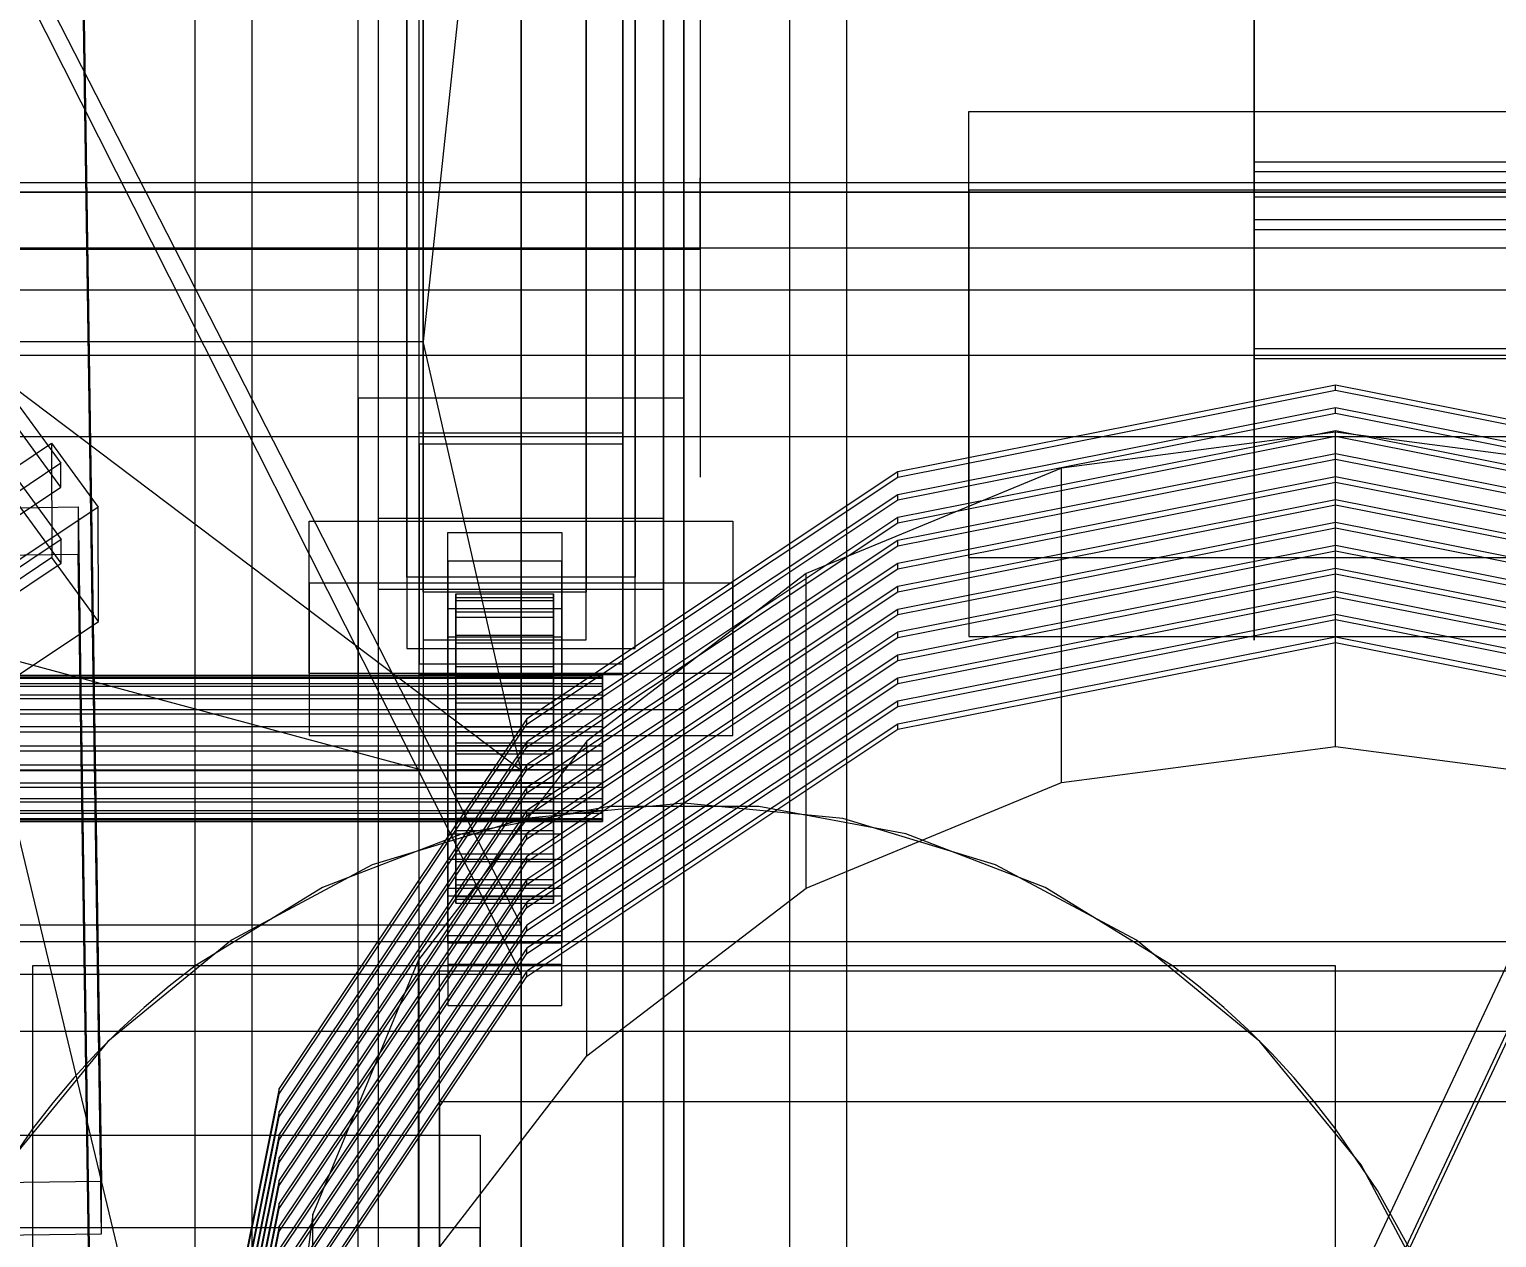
# Model space of a CAD drawing. Header units: millimetres. Extents: x -1970 to 34302, y -65268 to 6837.
# Drawn here: x 369.6 to 549.8, y -34528.4 to -34380 of the extents above; entities that cross this region are included whole.
import ezdxf

# ---------------------------------------------------------------- set-up
doc = ezdxf.new("R2010")
doc.units = ezdxf.units.MM
for name, color, linetype, lineweight in [('COTAS_O', 1, 'Continuous', 0), ('frontal_briquetadora', 7, 'Continuous', 0), ('frontal_C01', 7, 'Continuous', 0), ('frontal_C02', 7, 'Continuous', 0), ('frontal_C05', 7, 'Continuous', 0), ('frontal_C07', 7, 'Continuous', 0), ('frontal_tolva', 7, 'Continuous', 0), ('frontal_tolva-C01', 7, 'Continuous', 0)]:
    doc.layers.add(name, color=color, linetype=linetype, lineweight=lineweight)
doc.dimstyles.new('R19_100', dxfattribs={"dimtxt": 250, "dimasz": 150, "dimexe": 150, "dimexo": 80, "dimgap": 100, "dimtad": 1, "dimtih": 1, "dimtoh": 1, "dimdsep": 46, "dimcen": 0.09, "dimadec": 0, "dimazin": 0, "dimtfac": 1, "dimtdec": 4, "dimtofl": 0, "dimtmove": 0, "dimatfit": 3, "dimfxl": 1, "dimtolj": 1, "dimtzin": 0, "dimarcsym": 0})

# ---------------------------------------------------------------- blocks, each defined once
blk = doc.blocks.new('*D35')
at = {"layer": 'COTAS_O', "color": 0, "lineweight": -2, "transparency": 16777216}
for p, q in [((-1725, -34320), (-1725, -33550)), ((1725, -34320), (1725, -33550)), ((-1575, -33700), (1575, -33700))]:
    blk.add_line(p, q, dxfattribs=at)
at = {"layer": 'COTAS_O', "color": 0, "transparency": 16777216}
for points in [[(-1575, -33675), (-1575, -33725), (-1725, -33700)], [(1575, -33675), (1575, -33725), (1725, -33700)]]:
    blk.add_solid(points, dxfattribs=at)
at = {"layer": 'Defpoints', "color": 0, "transparency": 16777216}
for p in [(1725, -33700), (-1725, -34400), (1725, -34400)]:
    blk.add_point(p, dxfattribs=at)
blk = doc.blocks.new('*D39')
at = {"layer": 'COTAS_O', "color": 0, "lineweight": -2, "transparency": 16777216}
for p, q in [((-650, -34820), (-650, -34050)), ((650, -34820), (650, -34050)), ((-500, -34200), (500, -34200))]:
    blk.add_line(p, q, dxfattribs=at)
at = {"layer": 'COTAS_O', "color": 0, "transparency": 16777216}
for points in [[(-500, -34175), (-500, -34225), (-650, -34200)], [(500, -34175), (500, -34225), (650, -34200)]]:
    blk.add_solid(points, dxfattribs=at)
at = {"layer": 'Defpoints', "color": 0, "transparency": 16777216}
for p in [(650, -34200), (-650, -34900), (650, -34900)]:
    blk.add_point(p, dxfattribs=at)

msp = doc.modelspace()

# ---------------------------------------------------------------- linework, layer by layer
at = {"layer": 'frontal_briquetadora'}
for p, q in [((210, -33820), (416.55, -34680)), ((430, -34680), (430, -33820)), ((210, -34060), (430, -34490)), ((210, -34060), (430, -34496)), ((430, -34060), (430, -34490)), ((430, -34060), (430, -34496)), ((430, -34680), (430, -34260)), ((430, -34496), (430, -34260)), ((430, -34471), (210, -34305)), ((430, -34305), (418, -34418.333)), ((430, -34471), (430, -34305)), ((430, -34680), (430, -34305)), ((430, -34305), (430, -34496)), ((430, -34365.89), (430, -34381.1)), ((452, -34365.89), (452, -34381.1)), ((520, -34367.8), (520, -34383.931)), ((520, -34375.256), (520, -34390.831)), ((520, -34392.225), (520, -34376.769)), ((430, -34381.1), (430, -34394.762)), ((452, -34381.1), (452, -34394.762)), ((520, -34383.931), (520, -34398.786)), ((520, -34386.721), (520, -34384.557)), ((520, -34384.557), (520, -34384.83)), ((520, -34384.83), (520, -34387.486)), ((520, -34390.895), (520, -34386.721)), ((520, -34387.486), (520, -34392.001)), ((520, -34390.801), (520, -34388.387)), ((520, -34395.15), (520, -34390.801)), ((520, -34390.831), (520, -34405.049)), ((520, -34396.252), (520, -34390.895)), ((520, -34393.836), (520, -34391.671)), ((520, -34391.671), (520, -34391.944)), ((520, -34391.944), (520, -34394.601)), ((520, -34392.001), (520, -34397.478)), ((520, -34406.306), (520, -34392.225)), ((430, -34394.762), (430, -34406.677)), ((452, -34394.762), (452, -34406.677)), ((520, -34398.01), (520, -34393.836)), ((520, -34394.601), (520, -34399.115)), ((520, -34400.574), (520, -34395.15)), ((520, -34396.252), (750, -34396.252)), ((520, -34401.729), (520, -34396.252)), ((452, -34399.964), (452, -34398.226)), ((520, -34397.478), (750, -34397.478)), ((520, -34397.478), (520, -34402.835)), ((520, -34403.366), (520, -34398.01)), ((520, -34398.786), (520, -34412.189)), ((452, -34403.095), (452, -34399.964)), ((520, -34399.115), (520, -34404.593)), ((520, -34400.574), (750, -34400.574)), ((520, -34400.574), (520, -34405.997)), ((520, -34406.244), (520, -34401.729)), ((452, -34407), (452, -34403.095)), ((520, -34402.835), (520, -34407.009)), ((520, -34403.366), (750, -34403.366)), ((520, -34408.844), (520, -34403.366)), ((520, -34404.593), (750, -34404.593)), ((520, -34404.593), (520, -34409.949)), ((520, -34405.049), (520, -34417.742)), ((520, -34405.997), (520, -34410.347)), ((210, -34407), (452, -34407)), ((430, -34406.677), (430, -34416.673)), ((452, -34406.677), (452, -34416.673)), ((452, -34407), (452, -34410.905)), ((520, -34408.9), (520, -34406.244)), ((520, -34418.848), (520, -34406.306)), ((520, -34407.009), (520, -34409.173)), ((520, -34409.682), (520, -34407.517)), ((520, -34407.517), (520, -34407.79)), ((520, -34407.79), (520, -34410.447)), ((520, -34410.227), (520, -34407.813)), ((520, -34413.359), (520, -34408.844)), ((520, -34409.173), (520, -34408.9)), ((520, -34413.856), (520, -34409.682)), ((452, -34410.905), (452, -34414.036)), ((520, -34409.949), (520, -34414.123)), ((520, -34414.576), (520, -34410.227)), ((520, -34410.347), (520, -34412.76)), ((520, -34410.447), (520, -34414.961)), ((520, -34412.189), (520, -34423.984)), ((520, -34416.015), (520, -34413.359)), ((452, -34414.036), (452, -34415.774)), ((520, -34419.212), (520, -34413.856)), ((520, -34414.123), (520, -34416.288)), ((520, -34420), (520, -34414.576)), ((520, -34414.961), (520, -34420.439)), ((430, -34416.673), (430, -34424.603)), ((452, -34416.673), (452, -34424.603)), ((520, -34416.288), (520, -34416.015)), ((222, -34418.333), (418, -34418.333)), ((418, -34471), (222, -34418.333)), ((418, -34418.333), (418, -34471)), ((430, -34471), (418, -34418.333)), ((520, -34417.742), (520, -34428.761)), ((520, -34429.704), (520, -34418.848)), ((520, -34419.212), (750, -34419.212)), ((520, -34424.69), (520, -34419.212)), ((520, -34420), (750, -34420)), ((520, -34420), (520, -34425.424)), ((520, -34420.439), (750, -34420.439)), ((520, -34420.439), (520, -34425.795)), ((520, -34423.984), (520, -34434.032)), ((430, -34424.603), (430, -34430.351)), ((452, -34424.603), (452, -34430.351)), ((520, -34429.204), (520, -34424.69)), ((520, -34425.424), (520, -34429.773)), ((520, -34425.795), (520, -34429.969)), ((520, -34428.761), (520, -34437.978)), ((520, -34431.861), (520, -34429.204)), ((430, -34430.351), (430, -34433.833)), ((452, -34430.351), (452, -34433.833)), ((520, -34438.745), (520, -34429.704)), ((520, -34429.773), (520, -34432.187)), ((520, -34429.969), (520, -34432.134)), ((520, -34432.134), (520, -34431.861)), ((430, -34433.833), (430, -34435)), ((452, -34433.833), (452, -34435)), ((520, -34434.032), (520, -34442.216)), ((520, -34437.978), (520, -34445.284)), ((520, -34445.867), (520, -34438.745)), ((520, -34442.216), (520, -34448.439)), ((520, -34445.284), (520, -34450.593)), ((520, -34450.986), (520, -34445.867)), ((520, -34448.439), (520, -34452.629)), ((520, -34450.593), (520, -34453.844)), ((520, -34454.041), (520, -34450.986)), ((520, -34452.629), (520, -34454.736)), ((520, -34453.844), (520, -34454.998)), ((520, -34454.998), (520, -34454.041)), ((210, -34471), (430, -34471)), ((430, -34471), (222, -34471)), ((418, -34471), (222, -34471)), ((418, -34471), (430, -34471)), ((430, -34471), (430, -34680)), ((430, -34471), (430, -34496)), ((430, -34490), (210, -34490)), ((210, -34496), (430, -34496)), ((430, -34496), (430, -34680))]:
    msp.add_line(p, q, dxfattribs=at)
at = {"layer": 'frontal_C01'}
for p, q in [((390, -35975), (390, -34088.498)), ((397, -35975), (397, -34088.498)), ((463, -35975), (463, -34088.498)), ((470, -35975), (470, -34088.498)), ((410, -34553.51), (410, -34169.301)), ((450, -34169.301), (450, -34553.51)), ((410, -34600.878), (410, -34216.669)), ((450, -34600.878), (450, -34216.669)), ((410, -34667.722), (410, -34283.513)), ((450, -34283.513), (450, -34667.722)), ((417.5, -34948.719), (417.5, -34289.775)), ((442.5, -34289.775), (442.5, -34948.719)), ((412.5, -34572.391), (412.5, -34297.657)), ((447.5, -34297.657), (447.5, -34572.391)), ((412.5, -34581.997), (412.5, -34307.263)), ((447.5, -34581.997), (447.5, -34307.263)), ((417.5, -34974.088), (417.5, -34315.145)), ((442.5, -34974.088), (442.5, -34315.145)), ((410, -34705.616), (410, -34321.407)), ((450, -34705.616), (450, -34321.407)), ((375.644, -34329.54), (378.512, -34521.488)), ((378.512, -34527.892), (375.644, -34335.944)), ((-425, -34515.805), (425, -34515.805)), ((425, -34515.805), (425, -34532.07)), ((425, -34515.805), (425, -34527.173)), ((378.512, -34521.488), (360.514, -34521.729)), ((378.512, -34527.892), (378.512, -34521.488)), ((425, -34527.173), (-425, -34527.173)), ((360.514, -34528.133), (378.512, -34527.892)), ((425, -34543.438), (425, -34527.173))]:
    msp.add_line(p, q, dxfattribs=at)
at = {"layer": 'frontal_C02'}
for p, q in [((390, -35975), (390, -33576.746)), ((397, -35975), (397, -33576.746)), ((463, -35975), (463, -33576.746)), ((470, -35975), (470, -33576.746)), ((390, -35975), (390, -34072.136)), ((397, -35975), (397, -34072.136)), ((463, -35975), (463, -34072.136)), ((470, -35975), (470, -34072.136)), ((410, -34425.283), (410, -34074.565)), ((450, -34074.565), (450, -34425.283)), ((410, -34463.537), (410, -34112.818)), ((450, -34463.537), (450, -34112.818)), ((410, -34602.206), (410, -34251.487)), ((450, -34251.487), (450, -34602.206)), ((417.5, -34429.556), (417.5, -34260.541)), ((442.5, -34260.541), (442.5, -34429.556)), ((417.5, -34459.264), (417.5, -34290.25)), ((442.5, -34459.264), (442.5, -34290.25)), ((410, -34650.022), (410, -34299.304)), ((450, -34650.022), (450, -34299.304)), ((418, -34449.111), (418, -34304.811)), ((438, -34304.811), (438, -34449.111)), ((418, -34310.656), (418, -34454.956)), ((438, -34454.956), (438, -34310.656)), ((416, -34447.257), (416, -34354.926)), ((444, -34354.926), (444, -34447.257)), ((416, -34363.694), (416, -34456.025)), ((444, -34456.025), (444, -34363.694)), ((345.969, -34395.683), (373.501, -34433.276)), ((373.513, -34436.198), (345.981, -34398.606)), ((346.008, -34405.035), (373.539, -34442.628)), ((373.551, -34445.551), (346.02, -34407.958)), ((450, -34425.283), (410, -34425.283)), ((410, -34425.283), (410, -34463.537)), ((410, -34776.002), (410, -34425.283)), ((450, -34463.537), (450, -34425.283)), ((450, -34425.283), (450, -34776.002)), ((417.5, -34459.264), (417.5, -34429.556)), ((417.5, -34429.556), (442.5, -34429.556)), ((442.5, -34429.556), (442.5, -34459.264)), ((360.882, -34438.516), (372.35, -34430.833)), ((372.35, -34430.833), (372.408, -34444.861)), ((372.35, -34430.833), (378.086, -34438.664)), ((442.5, -34430.927), (417.5, -34430.927)), ((417.5, -34430.927), (417.5, -34457.893)), ((417.5, -34963.35), (417.5, -34430.927)), ((442.5, -34457.893), (442.5, -34430.927)), ((442.5, -34430.927), (442.5, -34963.35)), ((373.501, -34433.276), (362.033, -34440.959)), ((373.513, -34436.198), (373.501, -34433.276)), ((362.045, -34443.882), (373.513, -34436.198)), ((357.646, -34438.888), (375.644, -34438.644)), ((375.644, -34438.644), (375.644, -34444.49)), ((375.644, -34438.644), (378.512, -34632.411)), ((378.086, -34438.664), (366.618, -34446.348)), ((378.143, -34452.693), (378.086, -34438.664)), ((404, -34459.08), (404, -34440.376)), ((404, -34440.376), (456, -34440.376)), ((404, -34448.026), (404, -34440.376)), ((412.5, -34448.794), (412.5, -34440.026)), ((412.5, -34440.026), (447.5, -34440.026)), ((412.5, -34621.73), (412.5, -34440.026)), ((447.5, -34440.026), (447.5, -34448.794)), ((447.5, -34440.026), (447.5, -34621.73)), ((456, -34440.376), (456, -34459.08)), ((456, -34440.376), (456, -34448.026)), ((421, -34445.285), (421, -34441.778)), ((421, -34441.778), (435, -34441.778)), ((421, -34481.944), (421, -34441.778)), ((435, -34441.778), (435, -34445.285)), ((435, -34441.778), (435, -34481.944)), ((373.539, -34442.628), (362.071, -34450.312)), ((373.551, -34445.551), (373.539, -34442.628)), ((375.644, -34444.49), (357.646, -34444.733)), ((372.408, -34444.861), (360.939, -34452.545)), ((362.083, -34453.234), (373.551, -34445.551)), ((378.143, -34452.693), (372.408, -34444.861)), ((378.512, -34638.257), (375.644, -34444.49)), ((435, -34445.285), (421, -34445.285)), ((421, -34445.285), (421, -34485.452)), ((435, -34485.452), (435, -34445.285)), ((444, -34447.257), (416, -34447.257)), ((416, -34447.257), (416, -34456.025)), ((444, -34456.025), (444, -34447.257)), ((456, -34448.026), (404, -34448.026)), ((404, -34448.026), (404, -34466.731)), ((447.5, -34448.794), (412.5, -34448.794)), ((412.5, -34630.498), (412.5, -34448.794)), ((438, -34449.111), (418, -34449.111)), ((418, -34449.111), (418, -34454.956)), ((422, -34459.297), (422, -34449.303)), ((422, -34449.303), (422, -34449.779)), ((422, -34449.303), (434, -34449.303)), ((422, -34450.121), (422, -34449.303)), ((434, -34449.779), (434, -34449.303)), ((434, -34449.303), (434, -34459.297)), ((434, -34449.303), (434, -34450.121)), ((438, -34454.956), (438, -34449.111)), ((447.5, -34630.498), (447.5, -34448.794)), ((456, -34466.731), (456, -34448.026)), ((421, -34454.638), (421, -34451.131)), ((421, -34451.131), (435, -34451.131)), ((421, -34491.297), (421, -34451.131)), ((422, -34459.522), (422, -34449.779)), ((422, -34449.779), (422, -34451.516)), ((422, -34449.779), (434, -34449.779)), ((422, -34459.684), (422, -34450.121)), ((422, -34450.121), (434, -34450.121)), ((422, -34452.177), (422, -34450.121)), ((434, -34451.516), (434, -34449.779)), ((434, -34449.779), (434, -34459.522)), ((434, -34450.121), (434, -34459.684)), ((434, -34450.121), (434, -34452.177)), ((435, -34451.131), (435, -34454.638)), ((435, -34451.131), (435, -34491.297)), ((366.675, -34460.377), (378.143, -34452.693)), ((422, -34460.345), (422, -34451.516)), ((422, -34451.516), (422, -34454.397)), ((422, -34451.516), (434, -34451.516)), ((422, -34460.658), (422, -34452.177)), ((422, -34452.177), (434, -34452.177)), ((422, -34455.332), (422, -34452.177)), ((434, -34454.397), (434, -34451.516)), ((434, -34451.516), (434, -34460.345)), ((434, -34452.177), (434, -34460.658)), ((434, -34452.177), (434, -34455.332)), ((435, -34454.638), (421, -34454.638)), ((421, -34454.638), (421, -34494.804)), ((422, -34461.71), (422, -34454.397)), ((422, -34454.397), (422, -34458.225)), ((422, -34454.397), (434, -34454.397)), ((434, -34458.225), (434, -34454.397)), ((434, -34454.397), (434, -34461.71)), ((435, -34494.804), (435, -34454.638)), ((416, -34456.025), (444, -34456.025)), ((418, -34454.956), (438, -34454.956)), ((422, -34462.153), (422, -34455.332)), ((422, -34455.332), (434, -34455.332)), ((422, -34459.369), (422, -34455.332)), ((434, -34455.332), (434, -34462.153)), ((434, -34455.332), (434, -34459.369)), ((417.5, -34457.893), (442.5, -34457.893)), ((417.5, -34990.315), (417.5, -34457.893)), ((422, -34463.523), (422, -34458.225)), ((422, -34458.225), (422, -34462.738)), ((422, -34458.225), (434, -34458.225)), ((434, -34462.738), (434, -34458.225)), ((434, -34458.225), (434, -34463.523)), ((442.5, -34990.315), (442.5, -34457.893)), ((-440, -34459.297), (440, -34459.297)), ((-440, -34459.522), (440, -34459.522)), ((-440, -34459.684), (440, -34459.684)), ((456, -34459.08), (404, -34459.08)), ((404, -34459.08), (404, -34466.731)), ((442.5, -34459.264), (417.5, -34459.264)), ((422, -34459.522), (422, -34459.297)), ((434, -34459.297), (422, -34459.297)), ((422, -34459.297), (422, -34459.684)), ((422, -34464.065), (422, -34459.369)), ((422, -34459.369), (434, -34459.369)), ((422, -34464.015), (422, -34459.369)), ((422, -34460.345), (422, -34459.522)), ((434, -34459.522), (422, -34459.522)), ((434, -34459.684), (422, -34459.684)), ((422, -34459.684), (422, -34460.658)), ((434, -34459.297), (434, -34459.522)), ((434, -34459.684), (434, -34459.297)), ((434, -34459.369), (434, -34464.065)), ((434, -34459.369), (434, -34464.015)), ((434, -34459.522), (434, -34460.345)), ((434, -34460.658), (434, -34459.684)), ((440, -34459.522), (440, -34459.297)), ((440, -34459.297), (440, -34459.684)), ((440, -34460.345), (440, -34459.522)), ((440, -34459.684), (440, -34460.658)), ((456, -34466.731), (456, -34459.08)), ((-440, -34460.345), (440, -34460.345)), ((-440, -34460.658), (440, -34460.658)), ((-440, -34461.71), (440, -34461.71)), ((422, -34461.71), (422, -34460.345)), ((434, -34460.345), (422, -34460.345)), ((434, -34460.658), (422, -34460.658)), ((422, -34460.658), (422, -34462.153)), ((422, -34463.523), (422, -34461.71)), ((434, -34461.71), (422, -34461.71)), ((434, -34460.345), (434, -34461.71)), ((434, -34462.153), (434, -34460.658)), ((434, -34461.71), (434, -34463.523)), ((440, -34461.71), (440, -34460.345)), ((440, -34460.658), (440, -34462.153)), ((440, -34463.523), (440, -34461.71)), ((-440, -34462.153), (440, -34462.153)), ((-440, -34463.523), (440, -34463.523)), ((410, -34463.537), (450, -34463.537)), ((410, -34814.255), (410, -34463.537)), ((434, -34462.153), (422, -34462.153)), ((422, -34462.153), (422, -34464.065)), ((422, -34462.738), (422, -34465.661)), ((434, -34462.738), (422, -34462.738)), ((422, -34462.738), (422, -34467.63)), ((422, -34465.661), (422, -34463.523)), ((434, -34463.523), (422, -34463.523)), ((434, -34464.065), (434, -34462.153)), ((434, -34465.661), (434, -34462.738)), ((434, -34467.63), (434, -34462.738)), ((434, -34463.523), (434, -34465.661)), ((440, -34462.153), (440, -34464.065)), ((440, -34465.661), (440, -34463.523)), ((450, -34814.255), (450, -34463.537)), ((-440, -34464.065), (440, -34464.065)), ((440, -34465.661), (-440, -34465.661)), ((422, -34466.266), (422, -34464.015)), ((422, -34464.015), (434, -34464.015)), ((422, -34468.952), (422, -34464.015)), ((434, -34464.065), (422, -34464.065)), ((422, -34464.065), (422, -34466.266)), ((422, -34465.661), (434, -34465.661)), ((422, -34467.978), (422, -34465.661)), ((434, -34464.015), (434, -34466.266)), ((434, -34464.015), (434, -34468.952)), ((434, -34466.266), (434, -34464.065)), ((434, -34465.661), (434, -34467.978)), ((440, -34464.065), (440, -34466.266)), ((440, -34467.978), (440, -34465.661)), ((-440, -34466.266), (440, -34466.266)), ((404, -34466.731), (456, -34466.731)), ((434, -34466.266), (422, -34466.266)), ((422, -34466.266), (422, -34468.604)), ((434, -34468.604), (434, -34466.266)), ((440, -34466.266), (440, -34468.604)), ((-440, -34467.978), (440, -34467.978)), ((-440, -34468.604), (440, -34468.604)), ((422, -34467.978), (422, -34467.63)), ((422, -34467.63), (422, -34472.567)), ((422, -34467.63), (434, -34467.63)), ((422, -34470.317), (422, -34467.978)), ((434, -34467.978), (422, -34467.978)), ((422, -34468.604), (422, -34468.952)), ((434, -34468.604), (422, -34468.604)), ((422, -34468.604), (422, -34470.922)), ((422, -34468.952), (434, -34468.952)), ((422, -34473.844), (422, -34468.952)), ((434, -34472.567), (434, -34467.63)), ((434, -34467.63), (434, -34467.978)), ((434, -34467.978), (434, -34470.317)), ((434, -34468.952), (434, -34468.604)), ((434, -34470.922), (434, -34468.604)), ((434, -34468.952), (434, -34473.844)), ((440, -34470.317), (440, -34467.978)), ((440, -34468.604), (440, -34470.922)), ((-440, -34470.317), (440, -34470.317)), ((-440, -34470.922), (440, -34470.922)), ((422, -34472.517), (422, -34470.317)), ((422, -34470.317), (422, -34472.567)), ((434, -34470.317), (422, -34470.317)), ((422, -34470.922), (422, -34473.844)), ((434, -34470.922), (422, -34470.922)), ((422, -34470.922), (422, -34473.06)), ((434, -34472.567), (434, -34470.317)), ((434, -34470.317), (434, -34472.517)), ((434, -34473.844), (434, -34470.922)), ((434, -34473.06), (434, -34470.922)), ((440, -34472.517), (440, -34470.317)), ((440, -34470.922), (440, -34473.06)), ((-440, -34472.517), (440, -34472.517)), ((422, -34474.43), (422, -34472.517)), ((422, -34472.517), (422, -34477.213)), ((434, -34472.517), (422, -34472.517)), ((422, -34472.567), (422, -34477.213)), ((422, -34472.567), (434, -34472.567)), ((434, -34477.213), (434, -34472.517)), ((434, -34472.517), (434, -34474.43)), ((434, -34477.213), (434, -34472.567)), ((440, -34474.43), (440, -34472.517)), ((-440, -34473.06), (440, -34473.06)), ((-440, -34474.43), (440, -34474.43)), ((422, -34473.06), (422, -34478.358)), ((434, -34473.06), (422, -34473.06)), ((422, -34473.06), (422, -34474.873)), ((422, -34473.844), (434, -34473.844)), ((422, -34478.358), (422, -34473.844)), ((422, -34475.924), (422, -34474.43)), ((422, -34474.43), (422, -34481.251)), ((434, -34474.43), (422, -34474.43)), ((434, -34478.358), (434, -34473.06)), ((434, -34474.873), (434, -34473.06)), ((434, -34473.844), (434, -34478.358)), ((434, -34481.251), (434, -34474.43)), ((434, -34474.43), (434, -34475.924)), ((440, -34473.06), (440, -34474.873)), ((440, -34475.924), (440, -34474.43)), ((-440, -34474.873), (440, -34474.873)), ((-440, -34475.924), (440, -34475.924)), ((-440, -34476.237), (440, -34476.237)), ((422, -34474.873), (422, -34482.186)), ((434, -34474.873), (422, -34474.873)), ((422, -34474.873), (422, -34476.237)), ((422, -34476.898), (422, -34475.924)), ((422, -34475.924), (422, -34484.405)), ((434, -34475.924), (422, -34475.924)), ((422, -34476.237), (422, -34485.066)), ((434, -34476.237), (422, -34476.237)), ((422, -34476.237), (422, -34477.06)), ((434, -34482.186), (434, -34474.873)), ((434, -34476.237), (434, -34474.873)), ((434, -34484.405), (434, -34475.924)), ((434, -34475.924), (434, -34476.898)), ((434, -34485.066), (434, -34476.237)), ((434, -34477.06), (434, -34476.237)), ((440, -34474.873), (440, -34476.237)), ((440, -34476.898), (440, -34475.924)), ((440, -34476.237), (440, -34477.06)), ((-440, -34476.898), (440, -34476.898)), ((-440, -34477.06), (440, -34477.06)), ((-440, -34477.286), (440, -34477.286)), ((422, -34477.286), (422, -34476.898)), ((422, -34476.898), (422, -34486.462)), ((434, -34476.898), (422, -34476.898)), ((422, -34477.06), (422, -34486.804)), ((434, -34477.06), (422, -34477.06)), ((422, -34477.06), (422, -34477.286)), ((422, -34477.213), (422, -34481.251)), ((422, -34477.213), (434, -34477.213)), ((422, -34477.286), (422, -34487.28)), ((434, -34477.286), (422, -34477.286)), ((434, -34486.462), (434, -34476.898)), ((434, -34476.898), (434, -34477.286)), ((434, -34486.804), (434, -34477.06)), ((434, -34477.286), (434, -34477.06)), ((434, -34481.251), (434, -34477.213)), ((434, -34487.28), (434, -34477.286)), ((440, -34477.286), (440, -34476.898)), ((440, -34477.06), (440, -34477.286)), ((421, -34492.227), (421, -34478.783)), ((421, -34478.783), (435, -34478.783)), ((421, -34486.434), (421, -34478.783)), ((422, -34478.358), (434, -34478.358)), ((422, -34482.186), (422, -34478.358)), ((434, -34478.358), (434, -34482.186)), ((435, -34478.783), (435, -34492.227)), ((435, -34478.783), (435, -34486.434)), ((422, -34481.251), (422, -34484.405)), ((422, -34481.251), (434, -34481.251)), ((434, -34484.405), (434, -34481.251)), ((435, -34481.944), (421, -34481.944)), ((421, -34481.944), (421, -34485.452)), ((422, -34482.186), (434, -34482.186)), ((422, -34485.066), (422, -34482.186)), ((434, -34482.186), (434, -34485.066)), ((435, -34485.452), (435, -34481.944)), ((421, -34485.452), (435, -34485.452)), ((422, -34484.405), (422, -34486.462)), ((422, -34484.405), (434, -34484.405)), ((422, -34485.066), (434, -34485.066)), ((422, -34486.804), (422, -34485.066)), ((434, -34486.462), (434, -34484.405)), ((434, -34485.066), (434, -34486.804)), ((435, -34486.434), (421, -34486.434)), ((421, -34486.434), (421, -34499.878)), ((422, -34486.462), (422, -34487.28)), ((422, -34486.462), (434, -34486.462)), ((422, -34486.804), (434, -34486.804)), ((422, -34487.28), (422, -34486.804)), ((422, -34487.28), (434, -34487.28)), ((434, -34487.28), (434, -34486.462)), ((434, -34486.804), (434, -34487.28)), ((435, -34499.878), (435, -34486.434)), ((435, -34491.297), (421, -34491.297)), ((421, -34491.297), (421, -34494.804)), ((435, -34492.227), (421, -34492.227)), ((421, -34492.227), (421, -34499.878)), ((435, -34494.804), (435, -34491.297)), ((435, -34499.878), (435, -34492.227)), ((421, -34494.804), (435, -34494.804)), ((421, -34499.878), (435, -34499.878))]:
    msp.add_line(p, q, dxfattribs=at)
at = {"layer": 'frontal_C05'}
for p, q in [((440.82, -34475.422), (422.77, -34478.779)), ((450, -34475), (430.491, -34476.921)), ((459.18, -34475.422), (440.82, -34475.422)), ((469.509, -34476.921), (450, -34475)), ((477.23, -34478.779), (459.18, -34475.422)), ((430.491, -34476.921), (411.732, -34482.612)), ((488.268, -34482.612), (469.509, -34476.921)), ((422.77, -34478.779), (405.637, -34485.379)), ((494.363, -34485.379), (477.23, -34478.779)), ((411.732, -34482.612), (394.443, -34491.853)), ((505.557, -34491.853), (488.268, -34482.612)), ((405.637, -34485.379), (390, -34495)), ((510, -34495), (494.363, -34485.379)), ((394.443, -34491.853), (379.289, -34504.289)), ((520.711, -34504.289), (505.557, -34491.853)), ((370, -34495), (370, -34515)), ((370, -34495), (370, -34655)), ((530, -34495), (370, -34495)), ((390, -34495), (370, -34495)), ((390, -34495), (386.807, -34497.498)), ((510, -34495), (390, -34495)), ((513.193, -34497.498), (510, -34495)), ((530, -34495), (510, -34495)), ((530, -34655), (530, -34495)), ((530, -34515), (530, -34495)), ((386.807, -34497.498), (383.718, -34500.123)), ((516.282, -34500.123), (513.193, -34497.498)), ((383.718, -34500.123), (380.737, -34502.871)), ((519.263, -34502.871), (516.282, -34500.123)), ((380.737, -34502.871), (377.871, -34505.737)), ((522.129, -34505.737), (519.263, -34502.871)), ((379.289, -34504.289), (366.853, -34519.443)), ((533.147, -34519.443), (520.711, -34504.289)), ((377.871, -34505.737), (375.123, -34508.718)), ((524.877, -34508.718), (522.129, -34505.737)), ((375.123, -34508.718), (372.498, -34511.807)), ((527.502, -34511.807), (524.877, -34508.718)), ((372.498, -34511.807), (370, -34515)), ((530, -34515), (527.502, -34511.807)), ((370, -34515), (364.83, -34522.597)), ((370, -34515), (370, -34635)), ((535.17, -34522.597), (530, -34515)), ((530, -34635), (530, -34515)), ((542.388, -34536.732), (533.147, -34519.443)), ((539.621, -34530.637), (535.17, -34522.597))]:
    msp.add_line(p, q, dxfattribs=at)
at = {"layer": 'frontal_C07'}
for p, q in [((485, -34399.74), (485, -34390.084)), ((485, -34390.084), (575, -34390.084)), ((485, -34444.906), (485, -34390.084)), ((575, -34399.74), (485, -34399.74)), ((485, -34399.74), (485, -34454.561)), ((530, -34423.678), (476.271, -34434.33)), ((583.729, -34434.33), (530, -34423.678)), ((530, -34424.321), (530, -34423.678)), ((476.271, -34434.974), (530, -34424.321)), ((530, -34424.321), (583.729, -34434.974)), ((530, -34426.494), (476.271, -34437.146)), ((476.271, -34437.79), (530, -34427.137)), ((583.729, -34437.146), (530, -34426.494)), ((530, -34427.137), (530, -34426.494)), ((530, -34427.137), (583.729, -34437.79)), ((530, -34429.31), (476.271, -34439.963)), ((530, -34429.458), (496.354, -34433.873)), ((583.729, -34439.963), (530, -34429.31)), ((530, -34429.954), (530, -34429.31)), ((563.646, -34433.873), (530, -34429.458)), ((530, -34468.078), (530, -34429.458)), ((476.271, -34440.606), (530, -34429.954)), ((530, -34429.954), (583.729, -34440.606)), ((530, -34432.126), (476.271, -34442.779)), ((476.271, -34443.422), (530, -34432.77)), ((583.729, -34442.779), (530, -34432.126)), ((530, -34432.77), (530, -34432.126)), ((530, -34432.77), (583.729, -34443.422)), ((476.271, -34434.33), (430.722, -34464.667)), ((430.722, -34465.31), (476.271, -34434.974)), ((496.354, -34433.873), (465, -34446.818)), ((476.271, -34434.974), (476.271, -34434.33)), ((530, -34434.942), (476.271, -34445.595)), ((496.354, -34472.494), (496.354, -34433.873)), ((583.729, -34445.595), (530, -34434.942)), ((530, -34435.586), (530, -34434.942)), ((476.271, -34446.238), (530, -34435.586)), ((530, -34435.586), (583.729, -34446.238)), ((476.271, -34437.146), (430.722, -34467.483)), ((430.722, -34468.126), (476.271, -34437.79)), ((476.271, -34437.79), (476.271, -34437.146)), ((530, -34437.758), (476.271, -34448.411)), ((476.271, -34449.055), (530, -34438.402)), ((583.729, -34448.411), (530, -34437.758)), ((530, -34438.402), (530, -34437.758)), ((530, -34438.402), (583.729, -34449.055)), ((476.271, -34439.963), (430.722, -34470.299)), ((476.271, -34440.606), (476.271, -34439.963)), ((430.722, -34470.942), (476.271, -34440.606)), ((530, -34440.574), (476.271, -34451.227)), ((476.271, -34451.871), (530, -34441.218)), ((583.729, -34451.227), (530, -34440.574)), ((530, -34441.218), (530, -34440.574)), ((530, -34441.218), (583.729, -34451.871)), ((476.271, -34442.779), (430.722, -34473.115)), ((430.722, -34473.759), (476.271, -34443.422)), ((476.271, -34443.422), (476.271, -34442.779)), ((530, -34443.39), (476.271, -34454.043)), ((476.271, -34454.687), (530, -34444.034)), ((583.729, -34454.043), (530, -34443.39)), ((530, -34444.034), (530, -34443.39)), ((530, -34444.034), (583.729, -34454.687)), ((476.271, -34445.595), (430.722, -34475.931)), ((476.271, -34446.238), (476.271, -34445.595)), ((575, -34444.906), (485, -34444.906)), ((485, -34444.906), (485, -34454.561)), ((430.722, -34476.575), (476.271, -34446.238)), ((465, -34446.818), (438.076, -34467.41)), ((465, -34485.439), (465, -34446.818)), ((530, -34446.206), (476.271, -34456.859)), ((476.271, -34457.503), (530, -34446.85)), ((583.729, -34456.859), (530, -34446.206)), ((530, -34446.85), (530, -34446.206)), ((530, -34446.85), (583.729, -34457.503)), ((476.271, -34448.411), (430.722, -34478.747)), ((430.722, -34479.391), (476.271, -34449.055)), ((476.271, -34449.055), (476.271, -34448.411)), ((530, -34449.023), (476.271, -34459.675)), ((583.729, -34459.675), (530, -34449.023)), ((530, -34449.666), (530, -34449.023)), ((476.271, -34451.227), (430.722, -34481.563)), ((476.271, -34460.319), (530, -34449.666)), ((476.271, -34451.871), (476.271, -34451.227)), ((530, -34449.666), (583.729, -34460.319)), ((430.722, -34482.207), (476.271, -34451.871)), ((530, -34451.839), (476.271, -34462.491)), ((476.271, -34463.135), (530, -34452.482)), ((583.729, -34462.491), (530, -34451.839)), ((530, -34452.482), (530, -34451.839)), ((530, -34452.482), (583.729, -34463.135)), ((476.271, -34454.043), (430.722, -34484.379)), ((430.722, -34485.023), (476.271, -34454.687)), ((476.271, -34454.687), (476.271, -34454.043)), ((530, -34454.655), (476.271, -34465.307)), ((485, -34454.561), (575, -34454.561)), ((583.729, -34465.307), (530, -34454.655)), ((530, -34455.298), (530, -34454.655)), ((476.271, -34465.951), (530, -34455.298)), ((530, -34455.298), (583.729, -34465.951)), ((476.271, -34456.859), (430.722, -34487.195)), ((430.722, -34487.839), (476.271, -34457.503)), ((476.271, -34457.503), (476.271, -34456.859)), ((476.271, -34459.675), (430.722, -34490.011)), ((476.271, -34460.319), (476.271, -34459.675)), ((430.722, -34490.655), (476.271, -34460.319)), ((476.271, -34462.491), (430.722, -34492.828)), ((430.722, -34493.471), (476.271, -34463.135)), ((476.271, -34463.135), (476.271, -34462.491)), ((430.722, -34464.667), (400.287, -34510.068)), ((400.287, -34510.712), (430.722, -34465.31)), ((430.722, -34465.31), (430.722, -34464.667)), ((476.271, -34465.307), (430.722, -34495.644)), ((476.271, -34465.951), (476.271, -34465.307)), ((438.076, -34467.41), (417.417, -34494.247)), ((430.722, -34496.287), (476.271, -34465.951)), ((438.076, -34506.031), (438.076, -34467.41)), ((430.722, -34467.483), (400.287, -34512.884)), ((400.287, -34513.528), (430.722, -34468.126)), ((430.722, -34468.126), (430.722, -34467.483)), ((496.354, -34472.494), (530, -34468.078)), ((530, -34468.078), (563.646, -34472.494)), ((430.722, -34470.299), (400.287, -34515.7)), ((400.287, -34516.344), (430.722, -34470.942)), ((430.722, -34470.942), (430.722, -34470.299)), ((465, -34485.439), (496.354, -34472.494)), ((430.722, -34473.115), (400.287, -34518.516)), ((400.287, -34519.16), (430.722, -34473.759)), ((430.722, -34473.759), (430.722, -34473.115)), ((430.722, -34475.931), (400.287, -34521.332)), ((430.722, -34476.575), (430.722, -34475.931)), ((400.287, -34521.976), (430.722, -34476.575)), ((430.722, -34478.747), (400.287, -34524.148)), ((400.287, -34524.792), (430.722, -34479.391)), ((430.722, -34479.391), (430.722, -34478.747)), ((430.722, -34481.563), (400.287, -34526.964)), ((430.722, -34482.207), (430.722, -34481.563)), ((400.287, -34527.608), (430.722, -34482.207)), ((430.722, -34484.379), (400.287, -34529.781)), ((400.287, -34530.424), (430.722, -34485.023)), ((430.722, -34485.023), (430.722, -34484.379)), ((438.076, -34506.031), (465, -34485.439)), ((430.722, -34487.195), (400.287, -34532.597)), ((430.722, -34487.839), (430.722, -34487.195)), ((400.287, -34533.24), (430.722, -34487.839)), ((430.722, -34490.011), (400.287, -34535.413)), ((400.287, -34536.056), (430.722, -34490.655)), ((430.722, -34490.655), (430.722, -34490.011)), ((430.722, -34492.828), (400.287, -34538.229)), ((400.287, -34538.873), (430.722, -34493.471)), ((417.417, -34494.247), (404.43, -34525.499)), ((417.417, -34532.868), (417.417, -34494.247)), ((430.722, -34493.471), (430.722, -34492.828)), ((430.722, -34495.644), (400.287, -34541.045)), ((400.287, -34541.689), (430.722, -34496.287)), ((420, -34511.695), (420, -34495.603)), ((420, -34495.603), (640, -34495.603)), ((420, -34702.929), (420, -34495.603)), ((430.722, -34496.287), (430.722, -34495.644)), ((417.417, -34532.868), (438.076, -34506.031)), ((400.287, -34510.068), (389.6, -34563.623)), ((389.6, -34564.266), (400.287, -34510.712)), ((400.287, -34510.712), (400.287, -34510.068)), ((640, -34511.695), (420, -34511.695)), ((420, -34511.695), (420, -34719.021)), ((400.287, -34512.884), (389.6, -34566.439)), ((389.6, -34567.082), (400.287, -34513.528)), ((400.287, -34513.528), (400.287, -34512.884)), ((400.287, -34515.7), (389.6, -34569.255)), ((400.287, -34516.344), (400.287, -34515.7)), ((389.6, -34569.898), (400.287, -34516.344)), ((400.287, -34518.516), (389.6, -34572.071)), ((389.6, -34572.714), (400.287, -34519.16)), ((400.287, -34519.16), (400.287, -34518.516)), ((400.287, -34521.332), (389.6, -34574.887)), ((400.287, -34521.976), (400.287, -34521.332)), ((389.6, -34575.531), (400.287, -34521.976)), ((400.287, -34524.148), (389.6, -34577.703)), ((389.6, -34578.347), (400.287, -34524.792)), ((400.287, -34524.792), (400.287, -34524.148)), ((404.43, -34525.499), (400, -34559.036)), ((404.43, -34564.12), (404.43, -34525.499)), ((400.287, -34526.964), (389.6, -34580.519)), ((389.6, -34581.163), (400.287, -34527.608)), ((400.287, -34527.608), (400.287, -34526.964))]:
    msp.add_line(p, q, dxfattribs=at)
at = {"layer": 'frontal_tolva'}
for p, q in [((-670, -34400), (670, -34400)), ((600, -34400), (-600, -34400)), ((-600, -34406.849), (600, -34406.849)), ((-670, -34412), (670, -34412)), ((-660, -34420), (660, -34420)), ((-660, -34430), (660, -34430)), ((-1821.5, -34492), (1821.5, -34492)), ((-1821.5, -34503), (1821.5, -34503))]:
    msp.add_line(p, q, dxfattribs=at)
at = {"layer": 'frontal_tolva-C01'}
for p, q in [((-600, -34398.805), (600, -34398.805)), ((596.379, -34398.3), (221.379, -35196.873)), ((600, -34398.805), (225, -35197.379)), ((600, -34400), (-600, -34400)), ((225, -35198.574), (600, -34400))]:
    msp.add_line(p, q, dxfattribs=at)

# ---------------------------------------------------------------- dimensions: what is measured, and where the dimension line sits
at = {"layer": 'COTAS_O'}
for p1, p2, picture, middle in [((-1725, -34400), (1725, -34400), '*D35', (0, -33700)), ((-650, -34900), (650, -34900), '*D39', (0, -34200))]:
    dim = msp.add_aligned_dim(p1=p1, p2=p2, distance=700, text='<> O', dimstyle='R19_100', dxfattribs=at)
    dim.commit()
    dim.dimension.update_dxf_attribs({"geometry": picture, "text_midpoint": middle})

doc.saveas('drawing.dxf')
